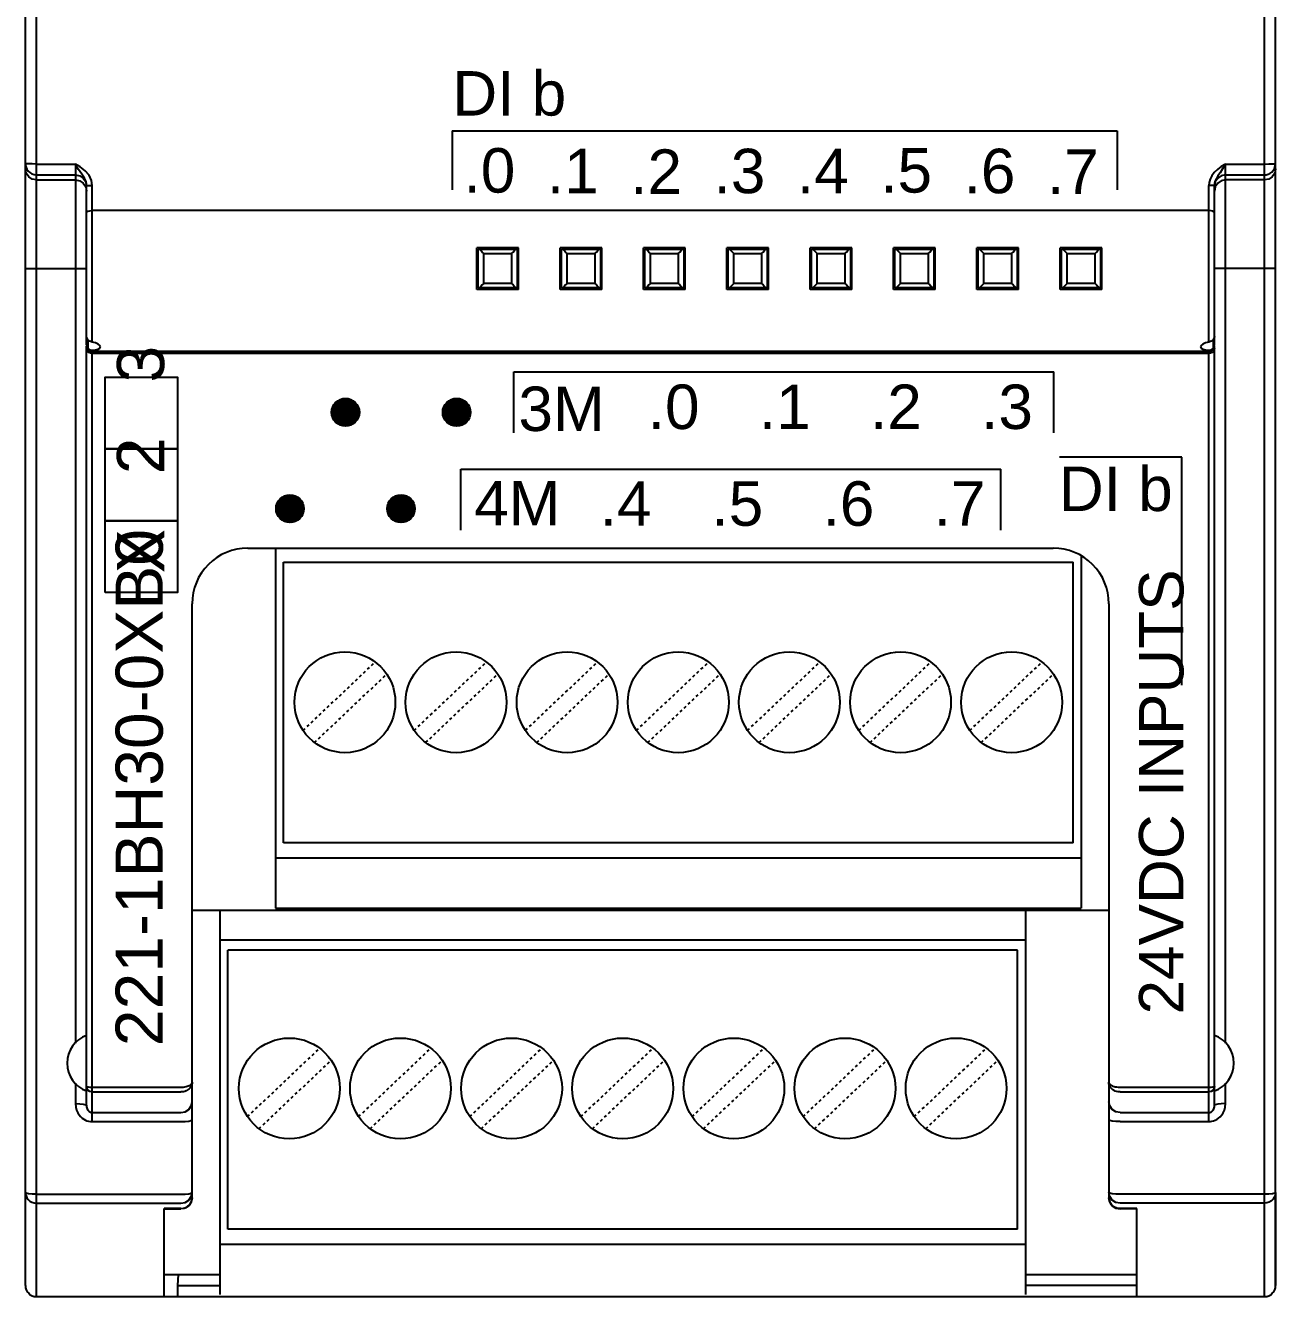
# Model space of a CAD drawing. Header units: inches. Extents: x 57 to 2760, y -193 to 2149.
# Drawn here: x 159.97 to 204.97, y 1503.68 to 1549.43 of the extents above; entities that cross this region are included whole.
import ezdxf

# ---------------------------------------------------------------- set-up
doc = ezdxf.new("R2010")
doc.units = ezdxf.units.IN
doc.header["$MEASUREMENT"] = 0
doc.linetypes.add('DOT', pattern=[0.2, 0.1, -0.1])
doc.styles.get("Standard").update_dxf_attribs({"font": 'arial.ttf'})

msp = doc.modelspace()

# ---------------------------------------------------------------- linework, layer by layer
at = {"color": 7, "linetype": 'Continuous'}
for p, q in [((160.37329, 1503.68422), (160.37329, 1603.68422)), ((204.57329, 1503.68422), (204.57329, 1603.68422)), ((159.97329, 1504.08422), (159.97329, 1603.28422)), ((204.97329, 1504.08422), (204.97329, 1603.28422)), ((159.97329, 1544.45532), (159.97329, 1563.09792)), ((204.97329, 1544.27052), (204.97329, 1563.09792)), ((160.37329, 1544.44652), (161.77329, 1544.44652)), ((161.77329, 1544.44652), (161.77329, 1512.807)), ((203.17329, 1544.44652), (204.57329, 1544.44652)), ((203.17329, 1512.807), (203.17329, 1544.44652)), ((204.9639, 1544.3695), (204.97329, 1544.45532)), ((160.37329, 1544.05684), (161.77329, 1544.05684)), ((160.37329, 1543.87204), (161.77329, 1543.87204)), ((162.14284, 1543.62605), (162.17329, 1543.47356)), ((162.17329, 1543.67629), (162.17329, 1543.67634)), ((162.17329, 1537.93337), (162.17329, 1543.6763)), ((162.27328, 1543.67221), (162.37329, 1543.67157)), ((162.37329, 1538.03858), (162.37329, 1543.67157)), ((202.67329, 1543.67221), (202.57329, 1543.67157)), ((202.57329, 1538.03858), (202.57329, 1543.67157)), ((202.77329, 1537.93337), (202.77329, 1543.67634)), ((202.80373, 1543.62605), (202.77329, 1543.47356)), ((203.17329, 1544.05684), (204.57329, 1544.05684)), ((204.57329, 1543.87204), (203.17329, 1543.87204)), ((202.57329, 1542.76809), (162.37329, 1542.76809)), ((177.72329, 1541.43422), (176.22329, 1541.43422)), ((176.22329, 1539.93422), (176.22329, 1541.43422)), ((176.27329, 1541.38422), (177.67329, 1541.38422)), ((176.27329, 1539.98422), (176.27329, 1541.38422)), ((177.67329, 1541.38422), (177.67329, 1539.98422)), ((177.72329, 1539.93422), (177.72329, 1541.43422)), ((180.72329, 1541.43422), (179.22329, 1541.43422)), ((179.22329, 1539.93422), (179.22329, 1541.43422)), ((179.27329, 1541.38422), (180.67329, 1541.38422)), ((179.27329, 1539.98422), (179.27329, 1541.38422)), ((180.67329, 1541.38422), (180.67329, 1539.98422)), ((180.72329, 1539.93422), (180.72329, 1541.43422)), ((183.72329, 1541.43422), (182.22329, 1541.43422)), ((182.22329, 1539.93422), (182.22329, 1541.43422)), ((182.27329, 1541.38422), (183.67329, 1541.38422)), ((182.27329, 1539.98422), (182.27329, 1541.38422)), ((183.67329, 1541.38422), (183.67329, 1539.98422)), ((183.72329, 1539.93422), (183.72329, 1541.43422)), ((186.72329, 1541.43422), (185.22329, 1541.43422)), ((185.22329, 1539.93422), (185.22329, 1541.43422)), ((185.27329, 1541.38422), (186.67329, 1541.38422)), ((185.27329, 1539.98422), (185.27329, 1541.38422)), ((186.67329, 1541.38422), (186.67329, 1539.98422)), ((186.72329, 1539.93422), (186.72329, 1541.43422)), ((189.72329, 1541.43422), (188.22329, 1541.43422)), ((188.22329, 1539.93422), (188.22329, 1541.43422)), ((188.27329, 1541.38422), (189.67329, 1541.38422)), ((188.27329, 1539.98422), (188.27329, 1541.38422)), ((189.67329, 1541.38422), (189.67329, 1539.98422)), ((189.72329, 1539.93422), (189.72329, 1541.43422)), ((192.72329, 1541.43422), (191.22329, 1541.43422)), ((191.22329, 1539.93422), (191.22329, 1541.43422)), ((191.27329, 1541.38422), (192.67329, 1541.38422)), ((191.27329, 1539.98422), (191.27329, 1541.38422)), ((192.67329, 1541.38422), (192.67329, 1539.98422)), ((192.72329, 1539.93422), (192.72329, 1541.43422)), ((195.72329, 1541.43422), (194.22329, 1541.43422)), ((194.22329, 1539.93422), (194.22329, 1541.43422)), ((194.27329, 1541.38422), (195.67329, 1541.38422)), ((194.27329, 1539.98422), (194.27329, 1541.38422)), ((195.67329, 1541.38422), (195.67329, 1539.98422)), ((195.72329, 1539.93422), (195.72329, 1541.43422)), ((198.72329, 1541.43422), (197.22329, 1541.43422)), ((197.22329, 1539.93422), (197.22329, 1541.43422)), ((197.27329, 1541.38422), (198.67329, 1541.38422)), ((197.27329, 1539.98422), (197.27329, 1541.38422)), ((198.67329, 1541.38422), (198.67329, 1539.98422)), ((198.72329, 1539.93422), (198.72329, 1541.43422)), ((176.22329, 1541.18422), (176.27329, 1541.18422)), ((176.47329, 1541.21993), (177.47329, 1541.21993)), ((176.47336, 1540.1485), (176.47336, 1541.21993)), ((177.47321, 1541.21993), (177.47321, 1540.1485)), ((179.47329, 1541.21993), (180.47329, 1541.21993)), ((179.47336, 1540.1485), (179.47336, 1541.21993)), ((180.47321, 1541.21993), (180.47321, 1540.1485)), ((182.47329, 1541.21993), (183.47329, 1541.21993)), ((182.47336, 1540.1485), (182.47336, 1541.21993)), ((183.47321, 1541.21993), (183.47321, 1540.1485)), ((185.47329, 1541.21993), (186.47329, 1541.21993)), ((185.47336, 1540.1485), (185.47336, 1541.21993)), ((186.47321, 1541.21993), (186.47321, 1540.1485)), ((188.47329, 1541.21993), (189.47329, 1541.21993)), ((188.47336, 1540.1485), (188.47336, 1541.21993)), ((189.47321, 1541.21993), (189.47321, 1540.1485)), ((191.47329, 1541.21993), (192.47329, 1541.21993)), ((191.47336, 1540.1485), (191.47336, 1541.21993)), ((192.47321, 1541.21993), (192.47321, 1540.1485)), ((194.47329, 1541.21993), (195.47329, 1541.21993)), ((194.47336, 1540.1485), (194.47336, 1541.21993)), ((195.47321, 1541.21993), (195.47321, 1540.1485)), ((197.47329, 1541.21993), (198.47329, 1541.21993)), ((197.47336, 1540.1485), (197.47336, 1541.21993)), ((198.47321, 1541.21993), (198.47321, 1540.1485)), ((198.67329, 1541.18422), (198.72329, 1541.18422)), ((159.97329, 1540.68422), (162.17329, 1540.68422)), ((204.97329, 1540.68422), (202.77329, 1540.68422)), ((176.22329, 1540.18422), (176.27329, 1540.18422)), ((177.67329, 1539.98422), (176.27329, 1539.98422)), ((177.47329, 1540.1485), (176.47329, 1540.1485)), ((180.67329, 1539.98422), (179.27329, 1539.98422)), ((180.47329, 1540.1485), (179.47329, 1540.1485)), ((183.67329, 1539.98422), (182.27329, 1539.98422)), ((183.47329, 1540.1485), (182.47329, 1540.1485)), ((186.67329, 1539.98422), (185.27329, 1539.98422)), ((186.47329, 1540.1485), (185.47329, 1540.1485)), ((189.67329, 1539.98422), (188.27329, 1539.98422)), ((189.47329, 1540.1485), (188.47329, 1540.1485)), ((192.67329, 1539.98422), (191.27329, 1539.98422)), ((192.47329, 1540.1485), (191.47329, 1540.1485)), ((195.67329, 1539.98422), (194.27329, 1539.98422)), ((195.47329, 1540.1485), (194.47329, 1540.1485)), ((198.67329, 1539.98422), (197.27329, 1539.98422)), ((198.47329, 1540.1485), (197.47329, 1540.1485)), ((198.67329, 1540.18422), (198.72329, 1540.18422)), ((177.72329, 1539.93422), (176.22329, 1539.93422)), ((180.72329, 1539.93422), (179.22329, 1539.93422)), ((183.72329, 1539.93422), (182.22329, 1539.93422)), ((186.72329, 1539.93422), (185.22329, 1539.93422)), ((189.72329, 1539.93422), (188.22329, 1539.93422)), ((192.72329, 1539.93422), (191.22329, 1539.93422)), ((195.72329, 1539.93422), (194.22329, 1539.93422)), ((198.72329, 1539.93422), (197.22329, 1539.93422)), ((162.22329, 1538.11532), (162.22329, 1537.8075)), ((202.72329, 1538.11532), (202.72329, 1537.8075)), ((162.17329, 1510.56805), (162.17329, 1537.89487)), ((162.37329, 1509.98165), (162.37329, 1537.74837)), ((202.57329, 1537.69563), (162.37329, 1537.69563)), ((202.57329, 1509.98165), (202.57329, 1537.74837)), ((202.75806, 1537.81863), (202.77329, 1537.89487)), ((202.77329, 1537.81211), (202.76272, 1537.75315)), ((202.77329, 1537.81211), (202.77329, 1537.89487)), ((202.77329, 1510.56805), (202.77329, 1537.89487)), ((202.57329, 1537.62824), (162.37329, 1537.62824)), ((170.9949, 1535.50489), (171.5001, 1536.01008)), ((170.99745, 1535.53063), (171.47435, 1536.00754)), ((170.99875, 1535.48554), (171.51945, 1536.00623)), ((171.0026, 1535.46618), (171.5388, 1536.00238)), ((171.00321, 1535.5596), (171.44539, 1536.00178)), ((171.00645, 1535.44683), (171.55816, 1535.99853)), ((171.00897, 1535.58856), (171.41643, 1535.99602)), ((171.0103, 1535.42748), (171.57751, 1535.99468)), ((171.01415, 1535.40813), (171.59686, 1535.99083)), ((171.01473, 1535.61752), (171.38746, 1535.99026)), ((171.018, 1535.38877), (171.61621, 1535.98698)), ((171.02049, 1535.64648), (171.3585, 1535.98449)), ((171.02185, 1535.36942), (171.63557, 1535.98313)), ((171.0257, 1535.35007), (171.65492, 1535.97929)), ((171.02625, 1535.67545), (171.32954, 1535.97873)), ((171.02955, 1535.33072), (171.67427, 1535.97544)), ((171.03442, 1535.70681), (171.29817, 1535.97057)), ((171.03584, 1535.3138), (171.69118, 1535.96915)), ((171.04513, 1535.29989), (171.70509, 1535.95986)), ((171.05442, 1535.28598), (171.719, 1535.95056)), ((171.06372, 1535.27208), (171.73291, 1535.94127)), ((171.07301, 1535.25817), (171.74682, 1535.93198)), ((171.08114, 1535.77674), (171.22825, 1535.92385)), ((171.0823, 1535.24426), (171.76073, 1535.92268)), ((171.0916, 1535.23035), (171.77464, 1535.91339)), ((171.10089, 1535.21644), (171.78854, 1535.9041)), ((171.11018, 1535.20253), (171.80245, 1535.8948)), ((171.11948, 1535.18862), (171.81636, 1535.88551)), ((171.12786, 1535.84666), (171.15833, 1535.87713)), ((171.12877, 1535.17472), (171.83027, 1535.87621)), ((171.13806, 1535.16081), (171.84418, 1535.86692)), ((171.15098, 1535.15052), (171.85446, 1535.85401)), ((171.16489, 1535.14123), (171.86376, 1535.8401)), ((174.99722, 1535.49326), (175.51172, 1536.00777)), ((174.99975, 1535.5422), (175.46279, 1536.00524)), ((175.00492, 1535.45456), (175.55043, 1536.00007)), ((175.01127, 1535.60013), (175.40486, 1535.99372)), ((175.01261, 1535.41585), (175.58913, 1535.99237)), ((175.02031, 1535.37715), (175.62784, 1535.98467)), ((175.02279, 1535.65805), (175.34693, 1535.98219)), ((175.02801, 1535.33844), (175.66654, 1535.97697)), ((175.04142, 1535.30545), (175.69954, 1535.96357)), ((175.05307, 1535.73474), (175.27025, 1535.95191)), ((175.06001, 1535.27763), (175.72736, 1535.94498)), ((175.07859, 1535.24981), (175.75517, 1535.92639)), ((175.09718, 1535.222), (175.78299, 1535.90781)), ((175.11577, 1535.19418), (175.81081, 1535.88922)), ((175.13435, 1535.16636), (175.83862, 1535.87063)), ((175.15933, 1535.14494), (175.86005, 1535.84565)), ((171.1788, 1535.13193), (171.87305, 1535.82619)), ((171.19271, 1535.12264), (171.88234, 1535.81228)), ((171.20661, 1535.11335), (171.89164, 1535.79837)), ((171.22052, 1535.10405), (171.90093, 1535.78446)), ((171.23443, 1535.09476), (171.91022, 1535.77055)), ((171.24834, 1535.08547), (171.91952, 1535.75665)), ((171.26225, 1535.07617), (171.92881, 1535.74274)), ((171.27616, 1535.06688), (171.93811, 1535.72883)), ((171.29007, 1535.05759), (171.9474, 1535.71492)), ((171.30464, 1535.04896), (171.95603, 1535.70035)), ((171.32399, 1535.04511), (171.95988, 1535.68099)), ((171.34335, 1535.04126), (171.96372, 1535.66164)), ((171.3627, 1535.03741), (171.96757, 1535.64229)), ((171.38205, 1535.03356), (171.97142, 1535.62294)), ((171.4014, 1535.02971), (171.97527, 1535.60358)), ((171.42076, 1535.02586), (171.97912, 1535.58423)), ((171.44011, 1535.02201), (171.98297, 1535.56488)), ((171.45946, 1535.01816), (171.98682, 1535.54553)), ((171.47881, 1535.01431), (171.99067, 1535.52617)), ((171.50042, 1535.01272), (171.99226, 1535.50456)), ((171.52939, 1535.01849), (171.9865, 1535.4756)), ((171.55835, 1535.02425), (171.98074, 1535.44663)), ((171.58731, 1535.03001), (171.97498, 1535.41767)), ((171.61628, 1535.03577), (171.96922, 1535.38871)), ((175.18715, 1535.12635), (175.87863, 1535.81783)), ((175.21497, 1535.10777), (175.89722, 1535.79002)), ((175.24279, 1535.08918), (175.91581, 1535.7622)), ((175.2706, 1535.07059), (175.93439, 1535.73438)), ((175.29842, 1535.05201), (175.95298, 1535.70657)), ((175.33562, 1535.0428), (175.96219, 1535.66937)), ((175.37432, 1535.0351), (175.96989, 1535.63066)), ((175.41303, 1535.0274), (175.97759, 1535.59196)), ((175.45173, 1535.0197), (175.98528, 1535.55325)), ((175.49044, 1535.012), (175.99298, 1535.51455)), ((175.54678, 1535.02195), (175.98304, 1535.4582)), ((175.60471, 1535.03347), (175.97152, 1535.40028)), ((171.64524, 1535.04153), (171.96346, 1535.35975)), ((171.6742, 1535.04729), (171.95769, 1535.33078)), ((171.72892, 1535.0788), (171.92618, 1535.27607)), ((171.79884, 1535.12553), (171.87946, 1535.20614)), ((175.66264, 1535.04499), (175.96, 1535.34235)), ((175.77092, 1535.10687), (175.89812, 1535.23407)), ((168.9949, 1532.03428), (169.5001, 1532.53947)), ((168.99745, 1532.06002), (169.47435, 1532.53693)), ((168.99875, 1532.01493), (169.51945, 1532.53562)), ((169.0026, 1531.99557), (169.5388, 1532.53177)), ((169.00321, 1532.08899), (169.44539, 1532.53117)), ((169.00645, 1531.97622), (169.55816, 1532.52792)), ((169.00897, 1532.11795), (169.41643, 1532.52541)), ((169.0103, 1531.95687), (169.57751, 1532.52407)), ((169.01415, 1531.93752), (169.59686, 1532.52022)), ((169.01473, 1532.14691), (169.38746, 1532.51965)), ((169.018, 1531.91816), (169.61621, 1532.51637)), ((169.02049, 1532.17587), (169.3585, 1532.51388)), ((169.02185, 1531.89881), (169.63557, 1532.51253)), ((169.0257, 1531.87946), (169.65492, 1532.50868)), ((169.02625, 1532.20484), (169.32954, 1532.50812)), ((169.02955, 1531.86011), (169.67427, 1532.50483)), ((169.03442, 1532.2362), (169.29817, 1532.49996)), ((169.03584, 1531.84319), (169.69118, 1532.49854)), ((169.04513, 1531.82928), (169.70509, 1532.48925)), ((169.05442, 1531.81537), (169.719, 1532.47995)), ((169.06372, 1531.80147), (169.73291, 1532.47066)), ((169.07301, 1531.78756), (169.74682, 1532.46137)), ((169.08114, 1532.30613), (169.22825, 1532.45324)), ((169.0823, 1531.77365), (169.76073, 1532.45207)), ((169.0916, 1531.75974), (169.77464, 1532.44278)), ((169.10089, 1531.74583), (169.78854, 1532.43349)), ((169.11018, 1531.73192), (169.80245, 1532.42419)), ((169.11948, 1531.71801), (169.81636, 1532.4149)), ((169.12786, 1532.37605), (169.15833, 1532.40652)), ((169.12877, 1531.70411), (169.83027, 1532.40561)), ((169.13806, 1531.6902), (169.84418, 1532.39631)), ((169.15098, 1531.67991), (169.85446, 1532.3834)), ((169.16489, 1531.67062), (169.86376, 1532.36949)), ((169.1788, 1531.66132), (169.87305, 1532.35558)), ((169.19271, 1531.65203), (169.88234, 1532.34167)), ((169.20661, 1531.64274), (169.89164, 1532.32776)), ((169.22052, 1531.63344), (169.90093, 1532.31385)), ((169.23443, 1531.62415), (169.91022, 1532.29994)), ((169.24834, 1531.61486), (169.91952, 1532.28604)), ((169.26225, 1531.60556), (169.92881, 1532.27213)), ((169.27616, 1531.59627), (169.93811, 1532.25822)), ((169.29007, 1531.58698), (169.9474, 1532.24431)), ((169.30464, 1531.57835), (169.95603, 1532.22974)), ((169.32399, 1531.5745), (169.95988, 1532.21038)), ((169.34335, 1531.57065), (169.96372, 1532.19103)), ((169.3627, 1531.5668), (169.96757, 1532.17168)), ((172.99722, 1532.02265), (173.51172, 1532.53716)), ((172.99975, 1532.07159), (173.46279, 1532.53463)), ((173.00492, 1531.98395), (173.55043, 1532.52946)), ((173.01127, 1532.12952), (173.40486, 1532.52311)), ((173.01261, 1531.94524), (173.58913, 1532.52176)), ((173.02031, 1531.90654), (173.62784, 1532.51406)), ((173.02279, 1532.18744), (173.34693, 1532.51158)), ((173.02801, 1531.86783), (173.66654, 1532.50636)), ((173.04142, 1531.83484), (173.69954, 1532.49296)), ((173.05307, 1532.26413), (173.27025, 1532.4813)), ((173.06001, 1531.80702), (173.72736, 1532.47437)), ((173.07859, 1531.7792), (173.75517, 1532.45578)), ((173.09718, 1531.75139), (173.78299, 1532.4372)), ((173.11577, 1531.72357), (173.81081, 1532.41861)), ((173.13435, 1531.69575), (173.83862, 1532.40002)), ((173.15933, 1531.67433), (173.86005, 1532.37504)), ((173.18715, 1531.65574), (173.87863, 1532.34722)), ((173.21497, 1531.63716), (173.89722, 1532.31941)), ((173.24279, 1531.61857), (173.91581, 1532.29159)), ((173.2706, 1531.59998), (173.93439, 1532.26377)), ((173.29842, 1531.5814), (173.95298, 1532.23596)), ((173.33562, 1531.57219), (173.96219, 1532.19876)), ((169.38205, 1531.56295), (169.97142, 1532.15233)), ((169.4014, 1531.5591), (169.97527, 1532.13297)), ((169.42076, 1531.55525), (169.97912, 1532.11362)), ((169.44011, 1531.5514), (169.98297, 1532.09427)), ((169.45946, 1531.54755), (169.98682, 1532.07492)), ((169.47881, 1531.5437), (169.99067, 1532.05556)), ((169.50042, 1531.54212), (169.99226, 1532.03395)), ((169.52939, 1531.54788), (169.9865, 1532.00499)), ((169.55835, 1531.55364), (169.98074, 1531.97603)), ((169.58731, 1531.5594), (169.97498, 1531.94706)), ((169.61628, 1531.56516), (169.96922, 1531.9181)), ((169.64524, 1531.57092), (169.96346, 1531.88914)), ((169.6742, 1531.57668), (169.95769, 1531.86017)), ((169.72892, 1531.60819), (169.92618, 1531.80546)), ((169.79884, 1531.65492), (169.87946, 1531.73554)), ((173.37432, 1531.56449), (173.96989, 1532.16005)), ((173.41303, 1531.55679), (173.97759, 1532.12135)), ((173.45173, 1531.54909), (173.98528, 1532.08264)), ((173.49044, 1531.54139), (173.99298, 1532.04394)), ((173.54678, 1531.55134), (173.98304, 1531.98759)), ((173.60471, 1531.56286), (173.97152, 1531.92967)), ((173.66264, 1531.57438), (173.96, 1531.87174)), ((173.77092, 1531.63626), (173.89812, 1531.76346)), ((167.97338, 1530.62222), (196.97329, 1530.62222)), ((168.97329, 1530.62222), (168.97329, 1517.66422)), ((197.97329, 1530.35427), (197.97329, 1517.66422)), ((169.26329, 1520.01422), (169.26329, 1530.12222)), ((169.26329, 1530.12222), (197.68329, 1530.12222)), ((197.68329, 1520.01422), (197.68329, 1530.12222)), ((165.97329, 1511.39922), (165.97329, 1528.62222)), ((165.97329, 1507.23786), (165.97329, 1528.62222)), ((198.97329, 1528.62222), (198.97329, 1507.23786)), ((197.68329, 1520.01422), (169.26329, 1520.01422)), ((168.97329, 1519.47422), (197.97329, 1519.47422)), ((198.97329, 1517.57949), (165.97329, 1517.57949)), ((166.97329, 1517.57949), (166.97329, 1503.76422)), ((168.97329, 1517.66422), (197.97329, 1517.66422)), ((195.97329, 1517.57949), (195.97329, 1503.76422)), ((195.97329, 1516.51333), (166.97329, 1516.51333)), ((167.26329, 1506.11422), (167.26329, 1516.14622)), ((195.68329, 1516.14622), (167.26329, 1516.14622)), ((195.68329, 1506.11422), (195.68329, 1516.14622)), ((161.77329, 1511.36144), (161.77329, 1510.62822)), ((162.37329, 1511.22138), (165.57329, 1511.22138)), ((199.37329, 1511.22138), (202.57329, 1511.22138)), ((203.17329, 1510.62822), (203.17329, 1511.36144)), ((162.37329, 1511.04854), (165.57329, 1511.04854)), ((199.37329, 1511.04854), (202.57329, 1511.04854)), ((162.37329, 1510.30655), (165.57329, 1510.30655)), ((199.37329, 1510.30655), (202.57329, 1510.30655)), ((162.37329, 1509.98165), (165.57329, 1509.98165)), ((199.37329, 1509.98165), (202.57329, 1509.98165)), ((160.37329, 1507.3658), (165.57329, 1507.3658)), ((160.37329, 1507.04595), (165.57329, 1507.04595)), ((165.94268, 1507.2842), (165.97329, 1507.4325)), ((199.00389, 1507.2842), (198.97329, 1507.4325)), ((204.57329, 1507.3658), (199.37329, 1507.3658)), ((204.57329, 1507.04595), (199.37329, 1507.04595)), ((204.97329, 1507.4325), (204.97329, 1504.08422)), ((165.57329, 1506.85052), (164.97329, 1506.85052)), ((164.97329, 1503.68422), (164.97329, 1506.85052)), ((164.97329, 1506.83786), (165.57329, 1506.83786)), ((165.72449, 1506.86754), (165.57329, 1506.83786)), ((165.57329, 1506.85052), (165.68892, 1506.86706)), ((165.68892, 1506.86706), (165.79617, 1506.91623)), ((165.79617, 1506.91623), (165.8893, 1507.00039)), ((199.22208, 1506.86754), (199.37329, 1506.83786)), ((199.97329, 1506.85052), (199.37329, 1506.85052)), ((199.97329, 1506.83786), (199.37329, 1506.83786)), ((199.97329, 1503.68422), (199.97329, 1506.85052)), ((195.68329, 1506.11422), (167.26329, 1506.11422)), ((166.97329, 1505.57422), (195.97329, 1505.57422)), ((164.97329, 1504.48422), (166.97329, 1504.48422)), ((165.47329, 1504.48422), (165.44187, 1504.08422)), ((195.97329, 1504.48422), (199.97329, 1504.48422)), ((165.44187, 1504.08422), (166.97329, 1504.08422)), ((165.44187, 1504.08422), (165.44187, 1503.68422)), ((199.97329, 1504.08422), (195.97329, 1504.08422)), ((160.37329, 1503.68422), (204.57329, 1503.68422))]:
    msp.add_line(p, q, dxfattribs=at)
for p, q in [((175.32887, 1545.63612), (199.26797, 1545.63612)), ((175.32887, 1545.63612), (175.32887, 1543.52009)), ((199.26797, 1545.63612), (199.26797, 1543.52009)), ((177.55703, 1536.96678), (196.98703, 1536.96678)), ((177.55703, 1534.77219), (177.55703, 1536.96678)), ((196.98703, 1534.77219), (196.98703, 1536.96678)), ((201.59361, 1533.9007), (197.19931, 1533.9007)), ((201.59361, 1525.68973), (201.59361, 1533.9007)), ((175.65214, 1531.26474), (175.65214, 1533.45933)), ((175.65214, 1533.45933), (195.08214, 1533.45933)), ((195.08214, 1531.26474), (195.08214, 1533.45933))]:
    msp.add_line(p, q)
at = {"linetype": 'DOT'}
for p, q in [((169.96743, 1524.06099), (172.56651, 1526.52304)), ((173.96743, 1524.06099), (176.56651, 1526.52304)), ((177.96743, 1524.06099), (180.56651, 1526.52304)), ((181.96743, 1524.06099), (184.56651, 1526.52304)), ((185.96743, 1524.06099), (188.56651, 1526.52304)), ((189.96743, 1524.06099), (192.56651, 1526.52304)), ((193.96743, 1524.06099), (196.56651, 1526.52304)), ((170.38006, 1523.6254), (172.97914, 1526.08745)), ((174.38006, 1523.6254), (176.97914, 1526.08745)), ((178.38006, 1523.6254), (180.97914, 1526.08745)), ((182.38006, 1523.6254), (184.97914, 1526.08745)), ((186.38006, 1523.6254), (188.97914, 1526.08745)), ((190.38006, 1523.6254), (192.97914, 1526.08745)), ((194.38006, 1523.6254), (196.97914, 1526.08745)), ((167.96743, 1510.16099), (170.56651, 1512.62304)), ((171.96743, 1510.16099), (174.56651, 1512.62304)), ((175.96743, 1510.16099), (178.56651, 1512.62304)), ((179.96743, 1510.16099), (182.56651, 1512.62304)), ((183.96743, 1510.16099), (186.56651, 1512.62304)), ((187.96743, 1510.16099), (190.56651, 1512.62304)), ((191.96743, 1510.16099), (194.56651, 1512.62304)), ((168.38006, 1509.7254), (170.97914, 1512.18745)), ((172.38006, 1509.7254), (174.97914, 1512.18745)), ((176.38006, 1509.7254), (178.97914, 1512.18745)), ((180.38006, 1509.7254), (182.97914, 1512.18745)), ((184.38006, 1509.7254), (186.97914, 1512.18745)), ((188.38006, 1509.7254), (190.97914, 1512.18745)), ((192.38006, 1509.7254), (194.97914, 1512.18745))]:
    msp.add_line(p, q, dxfattribs=at)
at = {"color": 7, "linetype": 'Continuous'}
for points in [[(159.97329, 1544.45532), (159.97839, 1544.39188), (159.99524, 1544.32513), (160.02578, 1544.25797), (160.07127, 1544.19405), (160.13166, 1544.13776), (160.20491, 1544.09386), (160.28714, 1544.06619), (160.37329, 1544.05684)], [(160.37329, 1544.44652), (160.21965, 1544.4472), (160.0895, 1544.44912), (160.00296, 1544.45199), (159.97329, 1544.45532)], [(160.37329, 1543.87204), (160.22021, 1543.90237), (160.09044, 1543.98875), (160.00373, 1544.11803), (159.97329, 1544.27052)], [(162.37329, 1543.67157), (162.34588, 1543.85858), (162.26307, 1544.03938), (162.12454, 1544.20493), (161.94797, 1544.34125), (161.77329, 1544.44652)], [(162.17329, 1543.67634), (162.15495, 1543.80654), (162.09954, 1543.93964), (162.00723, 1544.08268), (161.88988, 1544.25268), (161.77329, 1544.44652)], [(203.17329, 1544.44652), (203.01548, 1544.35216), (202.87764, 1544.2535), (202.76281, 1544.14418), (202.67494, 1544.02557), (202.6157, 1543.90352), (202.58311, 1543.78385), (202.57329, 1543.67157)], [(203.17329, 1544.44652), (203.06801, 1544.27039), (202.97628, 1544.1346), (202.89981, 1544.02553), (202.84113, 1543.92868), (202.80158, 1543.83838), (202.77983, 1543.75386), (202.77329, 1543.67634)], [(204.57329, 1544.44652), (204.72692, 1544.4472), (204.85707, 1544.44912), (204.94361, 1544.45199), (204.97329, 1544.45532)], [(204.57329, 1544.05684), (204.63696, 1544.06192), (204.70397, 1544.07871), (204.77138, 1544.10914), (204.83556, 1544.15445), (204.89206, 1544.21461), (204.93612, 1544.28758), (204.9639, 1544.3695)], [(204.97329, 1544.27052), (204.94284, 1544.11803), (204.85613, 1543.98875), (204.72636, 1543.90237), (204.57329, 1543.87204)], [(161.77329, 1544.05684), (161.92636, 1544.02651), (162.05613, 1543.94013), (162.14284, 1543.81085), (162.16984, 1543.67561)], [(161.77329, 1543.87204), (161.92636, 1543.84171), (162.05613, 1543.75533), (162.14284, 1543.62605)], [(162.17329, 1543.67634), (162.20008, 1543.67396), (162.27328, 1543.67221)], [(202.77329, 1543.67634), (202.74649, 1543.67396), (202.67329, 1543.67221)], [(203.17329, 1544.05684), (203.02021, 1544.02651), (202.89044, 1543.94013), (202.80373, 1543.81085), (202.77674, 1543.67565)], [(203.17329, 1543.87204), (203.02021, 1543.84171), (202.89044, 1543.75533), (202.80373, 1543.62605)], [(162.17329, 1542.68778), (162.18719, 1542.7176), (162.22848, 1542.74354), (162.29334, 1542.76153), (162.37329, 1542.76809)], [(202.77329, 1542.68778), (202.75938, 1542.7176), (202.71809, 1542.74354), (202.65323, 1542.76153), (202.57329, 1542.76809)], [(176.47329, 1541.21993), (176.41903, 1541.27507), (176.36654, 1541.32981), (176.31595, 1541.38422)], [(177.47329, 1541.21993), (177.52754, 1541.27507), (177.58003, 1541.32981), (177.63062, 1541.38422)], [(179.47329, 1541.21993), (179.41904, 1541.27505), (179.36655, 1541.3298), (179.31595, 1541.38422)], [(180.47329, 1541.21993), (180.52753, 1541.27505), (180.58002, 1541.3298), (180.63062, 1541.38422)], [(182.47329, 1541.21993), (182.41906, 1541.27504), (182.36656, 1541.32979), (182.31595, 1541.38422)], [(183.47329, 1541.21993), (183.52751, 1541.27504), (183.58001, 1541.32979), (183.63062, 1541.38422)], [(185.47329, 1541.21993), (185.41907, 1541.27503), (185.36658, 1541.32977), (185.31595, 1541.38422)], [(186.47329, 1541.21993), (186.5275, 1541.27503), (186.57999, 1541.32977), (186.63062, 1541.38422)], [(188.47329, 1541.21993), (188.41908, 1541.27502), (188.36659, 1541.32976), (188.31595, 1541.38422)], [(189.47329, 1541.21993), (189.52749, 1541.27502), (189.57998, 1541.32976), (189.63062, 1541.38422)], [(191.47329, 1541.21993), (191.41909, 1541.27501), (191.36659, 1541.32975), (191.31595, 1541.38422)], [(192.47329, 1541.21993), (192.52748, 1541.27501), (192.57997, 1541.32975), (192.63062, 1541.38422)], [(194.47329, 1541.21993), (194.4191, 1541.275), (194.3666, 1541.32975), (194.31595, 1541.38422)], [(195.47329, 1541.21993), (195.52747, 1541.275), (195.57997, 1541.32975), (195.63062, 1541.38422)], [(197.47329, 1541.21993), (197.4191, 1541.275), (197.3666, 1541.32974), (197.31595, 1541.38422)], [(198.47329, 1541.21993), (198.52747, 1541.275), (198.57997, 1541.32974), (198.63062, 1541.38422)], [(176.47329, 1540.1485), (176.41903, 1540.09337), (176.36654, 1540.03862), (176.31595, 1539.98422)], [(177.47329, 1540.1485), (177.52754, 1540.09337), (177.58003, 1540.03862), (177.63062, 1539.98422)], [(179.47329, 1540.1485), (179.41904, 1540.09338), (179.36655, 1540.03864), (179.31595, 1539.98422)], [(180.47329, 1540.1485), (180.52753, 1540.09338), (180.58002, 1540.03864), (180.63062, 1539.98422)], [(182.47329, 1540.1485), (182.41906, 1540.0934), (182.36656, 1540.03865), (182.31595, 1539.98422)], [(183.47329, 1540.1485), (183.52751, 1540.0934), (183.58001, 1540.03865), (183.63062, 1539.98422)], [(185.47329, 1540.1485), (185.41907, 1540.09341), (185.36658, 1540.03866), (185.31595, 1539.98422)], [(186.47329, 1540.1485), (186.5275, 1540.09341), (186.57999, 1540.03866), (186.63062, 1539.98422)], [(188.47329, 1540.1485), (188.41908, 1540.09342), (188.36659, 1540.03868), (188.31595, 1539.98422)], [(189.47329, 1540.1485), (189.52749, 1540.09342), (189.57998, 1540.03868), (189.63062, 1539.98422)], [(191.47329, 1540.1485), (191.41909, 1540.09343), (191.36659, 1540.03868), (191.31595, 1539.98422)], [(192.47329, 1540.1485), (192.52748, 1540.09343), (192.57997, 1540.03868), (192.63062, 1539.98422)], [(194.47329, 1540.1485), (194.4191, 1540.09344), (194.3666, 1540.03869), (194.31595, 1539.98422)], [(195.47329, 1540.1485), (195.52747, 1540.09344), (195.57997, 1540.03869), (195.63062, 1539.98422)], [(197.47329, 1540.1485), (197.4191, 1540.09344), (197.3666, 1540.03869), (197.31595, 1539.98422)], [(198.47329, 1540.1485), (198.52747, 1540.09344), (198.57997, 1540.03869), (198.63062, 1539.98422)], [(162.22329, 1538.11532), (162.1861, 1538.17415), (162.17329, 1538.24119)], [(162.37329, 1538.03858), (162.29144, 1538.06507), (162.22329, 1538.11532)], [(202.72329, 1538.11532), (202.65515, 1538.06509), (202.57329, 1538.03858)], [(202.77329, 1538.24119), (202.76041, 1538.17399), (202.72329, 1538.11532)], [(162.17329, 1537.93337), (162.1861, 1537.86633), (162.22329, 1537.8075)], [(162.37329, 1537.69563), (162.29675, 1537.7108), (162.23186, 1537.75399), (162.18851, 1537.81863), (162.17329, 1537.89487)], [(162.37329, 1537.62824), (162.31169, 1537.63718), (162.25702, 1537.6625), (162.21334, 1537.70172), (162.18388, 1537.75307), (162.17329, 1537.81211)], [(162.22329, 1537.8075), (162.29145, 1537.76081), (162.37329, 1537.74837)], [(162.67329, 1537.86514), (162.65233, 1537.91444), (162.59113, 1537.96434), (162.495, 1538.00805), (162.37329, 1538.03858)], [(162.37329, 1537.74837), (162.495, 1537.76268), (162.59113, 1537.78703), (162.65233, 1537.82161), (162.67329, 1537.86514)], [(202.57329, 1538.03858), (202.45157, 1538.00805), (202.35544, 1537.96434), (202.29424, 1537.91444), (202.27329, 1537.86514)], [(202.27329, 1537.86514), (202.29424, 1537.82161), (202.35544, 1537.78703), (202.45157, 1537.76268), (202.57329, 1537.74837)], [(202.57329, 1537.69563), (202.64982, 1537.7108), (202.71471, 1537.75399), (202.75806, 1537.81863)], [(202.57329, 1537.74837), (202.65516, 1537.76082), (202.72329, 1537.8075)], [(202.76272, 1537.75315), (202.73344, 1537.70197), (202.68978, 1537.66265), (202.63496, 1537.6372), (202.57329, 1537.62824)], [(202.72329, 1537.8075), (202.76041, 1537.86617), (202.77329, 1537.93337)], [(162.17329, 1511.24173), (162.18862, 1511.23392), (162.23279, 1511.22725), (162.29771, 1511.22289), (162.37329, 1511.22138)], [(162.37329, 1511.04854), (162.29771, 1511.06286), (162.23279, 1511.10423), (162.18862, 1511.16755), (162.17329, 1511.24173)], [(165.97329, 1511.39929), (165.96953, 1511.35131), (165.96, 1511.30961), (165.94506, 1511.26983), (165.92449, 1511.23138), (165.8987, 1511.1953), (165.86845, 1511.16255), (165.8347, 1511.1338), (165.79731, 1511.1087), (165.75607, 1511.0873), (165.71194, 1511.07028), (165.66614, 1511.05812), (165.61993, 1511.05093), (165.57329, 1511.04854)], [(165.57329, 1511.22138), (165.61993, 1511.2226), (165.66615, 1511.22624), (165.71194, 1511.23242), (165.75608, 1511.24105), (165.79732, 1511.2519), (165.8347, 1511.26463), (165.86845, 1511.27921), (165.8987, 1511.29583), (165.92449, 1511.31412), (165.94506, 1511.33362), (165.96, 1511.35379), (165.96953, 1511.37493), (165.97329, 1511.39922)], [(199.37327, 1511.04854), (199.30836, 1511.05319), (199.25092, 1511.06535), (199.20076, 1511.08284), (199.15735, 1511.10403), (199.11992, 1511.12786), (199.08755, 1511.15381), (199.05917, 1511.1821), (199.03418, 1511.21323), (199.01294, 1511.247), (198.99598, 1511.28279), (198.98364, 1511.31996), (198.97604, 1511.35811), (198.97329, 1511.39927)], [(198.97329, 1511.39925), (198.97604, 1511.37838), (198.98364, 1511.35904), (198.99597, 1511.3402), (199.01293, 1511.32205), (199.03417, 1511.30493), (199.05916, 1511.28914), (199.08753, 1511.27479), (199.11989, 1511.26163), (199.15732, 1511.24954), (199.20071, 1511.23879), (199.25086, 1511.22992), (199.3083, 1511.22375), (199.37319, 1511.22139)], [(202.57329, 1511.22138), (202.65007, 1511.22294), (202.71534, 1511.22741), (202.75842, 1511.23403), (202.77329, 1511.24173)], [(202.77329, 1511.24173), (202.75806, 1511.1678), (202.71471, 1511.10512), (202.64982, 1511.06325), (202.57329, 1511.04854)], [(165.57329, 1510.30655), (165.72636, 1510.33596), (165.85613, 1510.41972), (165.94284, 1510.54506), (165.97329, 1510.69292)], [(199.37329, 1510.30655), (199.22021, 1510.33596), (199.09044, 1510.41972), (199.00373, 1510.54506), (198.97329, 1510.69292)], [(161.77329, 1510.62822), (161.92636, 1510.62364), (162.05613, 1510.6106), (162.14284, 1510.59108), (162.17329, 1510.56805)], [(161.77329, 1510.62822), (161.78439, 1510.50442), (161.81329, 1510.39616), (161.85468, 1510.30314), (161.90469, 1510.22449), (161.95992, 1510.15963), (162.01731, 1510.10779), (162.07485, 1510.06734), (162.13211, 1510.03621), (162.18985, 1510.01262), (162.24924, 1509.99562), (162.31057, 1509.98519), (162.37329, 1509.98165)], [(162.17329, 1510.56805), (162.17699, 1510.518), (162.18662, 1510.47423), (162.20042, 1510.43662), (162.21709, 1510.4048), (162.2355, 1510.37857), (162.25463, 1510.35759), (162.27381, 1510.34122), (162.2929, 1510.32863), (162.31214, 1510.31908), (162.33194, 1510.31221), (162.35238, 1510.30798), (162.37329, 1510.30655)], [(202.57329, 1509.98165), (202.62827, 1509.98437), (202.68464, 1509.99289), (202.74261, 1510.00794), (202.80213, 1510.03054), (202.86285, 1510.06196), (202.9239, 1510.10357), (202.98373, 1510.15667), (203.0404, 1510.2225), (203.09132, 1510.30207), (203.13322, 1510.39598), (203.16224, 1510.50476), (203.17329, 1510.62822)], [(202.57329, 1510.30655), (202.59162, 1510.30765), (202.61041, 1510.3111), (202.62973, 1510.31719), (202.64957, 1510.32634), (202.66981, 1510.33906), (202.69016, 1510.35589), (202.7101, 1510.37737), (202.72898, 1510.40399), (202.74595, 1510.43617), (202.75992, 1510.47414), (202.7696, 1510.51812), (202.77329, 1510.56805)], [(203.17329, 1510.62822), (203.02021, 1510.62364), (202.89044, 1510.6106), (202.80373, 1510.59108), (202.77329, 1510.56805)], [(165.57329, 1509.98165), (165.72636, 1509.98633), (165.85613, 1509.99965), (165.94284, 1510.01959), (165.97329, 1510.04311)], [(199.37329, 1509.98165), (199.22021, 1509.98633), (199.09044, 1509.99965), (199.00373, 1510.01959), (198.97329, 1510.04311)], [(160.37329, 1507.3658), (160.21994, 1507.37089), (160.09003, 1507.3854), (160.0034, 1507.40711), (159.97329, 1507.4325)], [(159.97329, 1507.4325), (159.97848, 1507.37042), (159.99557, 1507.30528), (160.02647, 1507.23991), (160.07235, 1507.17785), (160.13305, 1507.12343), (160.20629, 1507.08124), (160.28807, 1507.05482), (160.37329, 1507.04595)], [(165.57329, 1507.3658), (165.72539, 1507.37081), (165.85562, 1507.38525), (165.94268, 1507.40691), (165.97329, 1507.4325)], [(165.57329, 1507.04595), (165.72539, 1507.07499), (165.85562, 1507.15868), (165.94268, 1507.2842)], [(165.97329, 1507.23786), (165.94389, 1507.08735), (165.85684, 1506.95573), (165.72449, 1506.86754)], [(165.8893, 1507.00039), (165.95214, 1507.1136), (165.97329, 1507.23786)], [(199.37329, 1507.3658), (199.22118, 1507.37081), (199.09095, 1507.38525), (199.00389, 1507.40691), (198.97329, 1507.4325)], [(199.37329, 1506.85052), (199.25765, 1506.86706), (199.1504, 1506.91623), (199.05728, 1507.00039), (198.99443, 1507.1136), (198.97329, 1507.23786)], [(198.97329, 1507.23786), (199.00268, 1507.08735), (199.08973, 1506.95573), (199.22208, 1506.86754)], [(199.37329, 1507.04595), (199.22118, 1507.07499), (199.09095, 1507.15868), (199.00389, 1507.2842)], [(204.97329, 1507.4325), (204.96881, 1507.37481), (204.95361, 1507.31275), (204.92525, 1507.24884), (204.88184, 1507.18651), (204.8224, 1507.13006), (204.7482, 1507.08487), (204.66323, 1507.05585), (204.57329, 1507.04595)], [(204.97329, 1507.4325), (204.94317, 1507.40711), (204.85654, 1507.3854), (204.72663, 1507.37089), (204.57329, 1507.3658)]]:
    msp.add_lwpolyline(points, dxfattribs=at)
for points in [[(162.84648, 1534.19054), (162.84648, 1536.77397), (165.45164, 1536.77397), (165.45164, 1534.19054)], [(162.84648, 1531.60711), (162.84648, 1534.19054), (165.45164, 1534.19054), (165.45164, 1531.60711)], [(162.84648, 1529.02368), (162.84648, 1531.60711), (165.45164, 1531.60711), (165.45164, 1529.02368)]]:
    msp.add_lwpolyline(points, close=True)
for centre, radius in [((171.49362, 1535.51137), 0.5), ((175.49362, 1535.51137), 0.5), ((169.49362, 1532.04076), 0.5), ((173.49362, 1532.04076), 0.5), ((171.47329, 1525.07422), 1.815), ((175.47329, 1525.07422), 1.815), ((179.47329, 1525.07422), 1.815), ((183.47329, 1525.07422), 1.815), ((187.47329, 1525.07422), 1.815), ((191.47329, 1525.07422), 1.815), ((195.47329, 1525.07422), 1.815), ((169.47329, 1511.17422), 1.815), ((173.47329, 1511.17422), 1.815), ((177.47329, 1511.17422), 1.815), ((181.47329, 1511.17422), 1.815), ((185.47329, 1511.17422), 1.815), ((189.47329, 1511.17422), 1.815), ((193.47329, 1511.17422), 1.815)]:
    msp.add_circle(centre, radius, dxfattribs=at)
for centre, radius, start, end in [((177.87329, 1541.38422), 0.2, 180, 219.509619), ((179.07329, 1541.38422), 0.2, 320.490381, 0), ((180.87329, 1541.38422), 0.2, 180, 219.509619), ((182.07329, 1541.38422), 0.2, 320.490381, 0), ((183.87329, 1541.38422), 0.2, 180, 219.509619), ((185.07329, 1541.38422), 0.2, 320.490381, 0), ((186.87329, 1541.38422), 0.2, 180, 219.509619), ((188.07329, 1541.38422), 0.2, 320.490381, 0), ((189.87329, 1541.38422), 0.2, 180, 219.509619), ((191.07329, 1541.38422), 0.2, 320.490381, 0), ((192.87329, 1541.38422), 0.2, 180, 219.509619), ((194.07329, 1541.38422), 0.2, 320.490381, 0), ((195.87329, 1541.38422), 0.2, 180, 219.509619), ((197.07329, 1541.38422), 0.2, 320.490381, 0), ((177.87329, 1541.38422), 0.2, 210, 219.509619), ((180.87329, 1541.38422), 0.2, 210, 219.509619), ((183.87329, 1541.38422), 0.2, 210, 219.509619), ((186.87329, 1541.38422), 0.2, 210, 219.509619), ((189.87329, 1541.38422), 0.2, 210, 219.509619), ((192.87329, 1541.38422), 0.2, 210, 219.509619), ((195.87329, 1541.38422), 0.2, 210, 219.509619), ((177.87329, 1539.98422), 0.2, 140.490381, 180), ((177.87329, 1539.98422), 0.2, 140.490381, 150), ((179.07329, 1539.98422), 0.2, 0, 39.509619), ((179.07329, 1539.98422), 0.2, 0, 39.509599), ((180.87329, 1539.98422), 0.2, 140.490381, 180), ((180.87329, 1539.98422), 0.2, 140.490381, 150), ((182.07329, 1539.98422), 0.2, 0, 39.509619), ((182.07329, 1539.98422), 0.2, 0, 39.509599), ((183.87329, 1539.98422), 0.2, 140.490381, 180), ((183.87329, 1539.98422), 0.2, 140.490381, 150), ((185.07329, 1539.98422), 0.2, 0, 39.509619), ((185.07329, 1539.98422), 0.2, 0, 39.509599), ((186.87329, 1539.98422), 0.2, 140.490381, 180), ((186.87329, 1539.98422), 0.2, 140.490381, 150), ((188.07329, 1539.98422), 0.2, 0, 39.509619), ((188.07329, 1539.98422), 0.2, 0, 39.509599), ((189.87329, 1539.98422), 0.2, 140.490381, 180), ((189.87329, 1539.98422), 0.2, 140.490381, 150), ((191.07329, 1539.98422), 0.2, 0, 39.509619), ((191.07329, 1539.98422), 0.2, 0, 39.509599), ((192.87329, 1539.98422), 0.2, 140.490381, 180), ((192.87329, 1539.98422), 0.2, 140.490381, 150), ((194.07329, 1539.98422), 0.2, 0, 39.509619), ((194.07329, 1539.98422), 0.2, 0, 39.509599), ((195.87329, 1539.98422), 0.2, 140.490381, 180), ((195.87329, 1539.98422), 0.2, 140.490381, 150), ((197.07329, 1539.98422), 0.2, 0, 39.509619), ((197.07329, 1539.98422), 0.2, 0, 39.509599), ((167.97329, 1528.62222), 2, 89.997333, 180), ((196.97329, 1528.62222), 2, 359.997323, 90), ((162.53757, 1512.08422), 1.06429, 110.01596, 249.98404), ((202.409, 1512.08422), 1.06429, 290.01596, 69.98404), ((160.37329, 1504.08422), 0.4, 180, 270), ((204.57329, 1504.08422), 0.4, 270, 0)]:
    msp.add_arc(centre, radius, start, end, dxfattribs=at)

# ---------------------------------------------------------------- texts
at = {"char_height": 1.6}
for s, insert, width, attachment_point in [('DI b', (175.34094, 1546.97825), 10.5339905, 4), ('.0', (176.67554, 1543.3951), 6.9302573, 8), ('.1', (179.67554, 1543.3951), 6.9302573, 8), ('.2', (182.67554, 1543.37252), 6.9302573, 8), ('.3', (185.67547, 1543.37252), 6.9302573, 8), ('.4', (188.67547, 1543.3951), 6.9302573, 8), ('.5', (191.67547, 1543.3951), 6.9302573, 8), ('.6', (194.67547, 1543.37252), 6.9302573, 8), ('.7', (197.6754, 1543.37252), 6.9302573, 8), ('3M', (179.27133, 1536.43627), 5.3067617, 2), ('.0', (183.30715, 1536.50934), 5.3067617, 2), ('.1', (187.30715, 1536.50934), 5.3067617, 2), ('.2', (191.30715, 1536.50934), 5.3067617, 2), ('.3', (195.30715, 1536.50934), 5.3067617, 2), ('DI b', (197.17167, 1532.74537), 4.6391974, 4), ('4M', (177.67788, 1533.03726), 5.3067617, 2), ('.4', (181.58079, 1533.02404), 5.3067617, 2), ('.5', (185.59999, 1533.02624), 5.3067617, 2), ('.6', (189.59999, 1533.02624), 5.3067617, 2), ('.7', (193.59999, 1533.02624), 5.3067617, 2)]:
    msp.add_mtext(s, dxfattribs=dict(at, insert=insert, width=width, attachment_point=attachment_point))
at = {"attachment_point": 1, "rotation": 90}
for s, insert, char_height, width in [('X   2   3', (163.26779, 1529.71955), 1.7, 12.5784889), ('{\\fArial|b0|i0|c0|p32;221-1BH30-0XB0}', (163.21912, 1512.69682), 1.7, 24.8996336), ('24VDC INPUTS', (200.05764, 1513.83572), 1.6, 15.8485333)]:
    msp.add_mtext(s, dxfattribs=dict(at, insert=insert, char_height=char_height, width=width))

doc.saveas('drawing.dxf')
